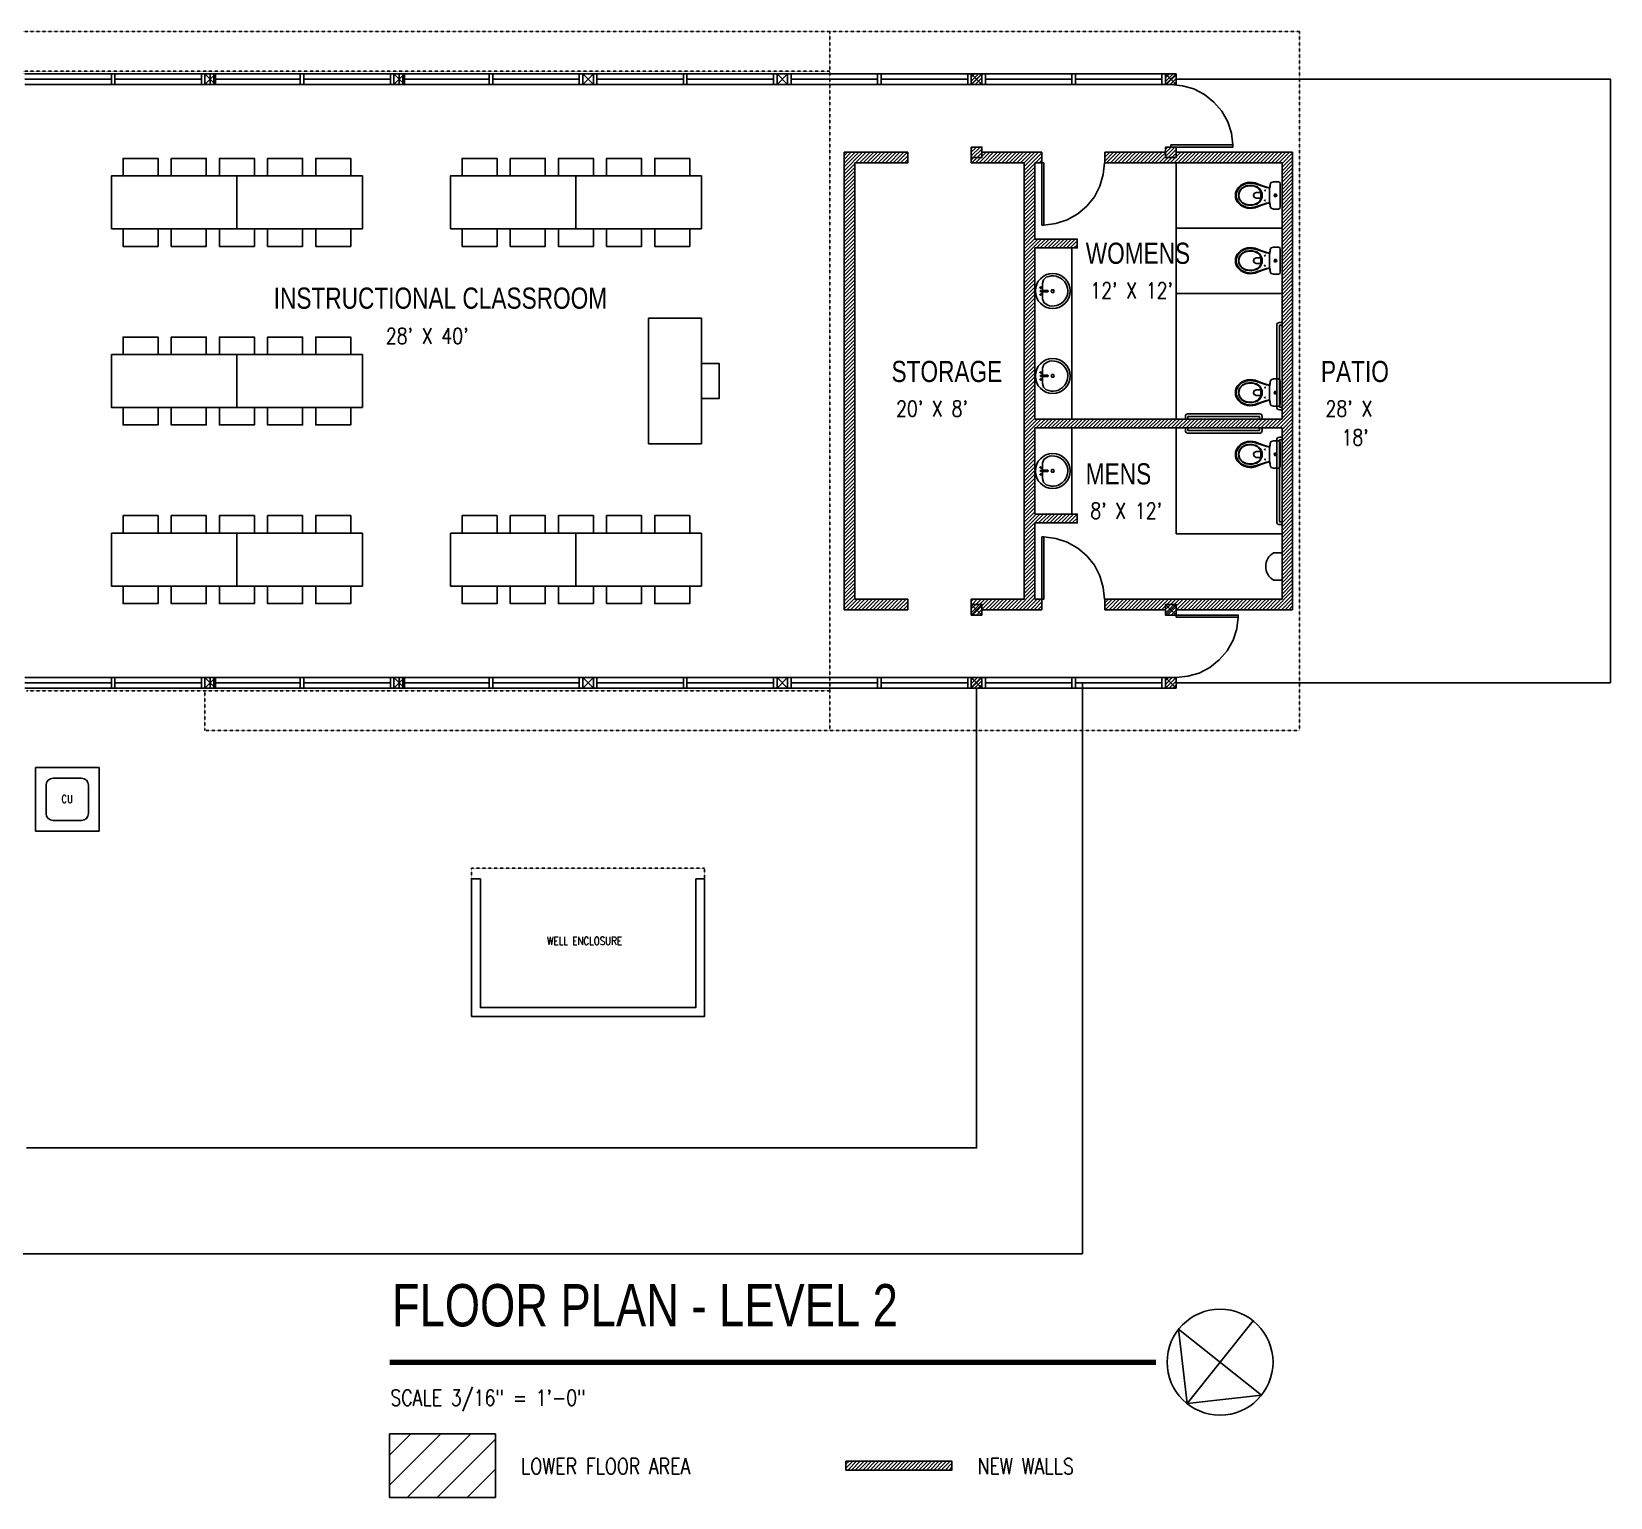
# Model space of a CAD drawing. Header units: inches. Extents: x -625442 to 34963, y -27993 to 66986.
# Drawn here: x 2999 to 3893, y 19512 to 20343 of the extents above; entities that cross this region are included whole.
import ezdxf

# ---------------------------------------------------------------- set-up
doc = ezdxf.new("R2010")
doc.units = ezdxf.units.IN
doc.header["$LTSCALE"] = 0.5
doc.header["$MEASUREMENT"] = 0
doc.linetypes.add('HIDDEN2', pattern=[0.1875, 0.125, -0.0625])
for name, color, linetype in [('0-TEXT', 30, 'Continuous'), ('A-FIXT', 63, 'Continuous'), ('P-ABOVE', 201, 'HIDDEN2'), ('P-BELOW-LIGHT', 143, 'Continuous'), ('P-BELOW-MED', 145, 'Continuous'), ('P-CASEWORK', 140, 'Continuous'), ('P-DOOR', 51, 'Continuous'), ('P-FIXTURE', 63, 'Continuous'), ('P-FURNITURE', 201, 'Continuous'), ('P-WALL', 90, 'Continuous'), ('P-WINDOW', 213, 'Continuous')]:
    doc.layers.add(name, color=color, linetype=linetype)
doc.layers.add('A-WALL-PATT', color=111, linetype='Continuous', lineweight=13)
doc.styles.add('1-4T', font='Zap601Rm.ttf', dxfattribs={"width": 0.8, "height": 12})
doc.styles.add('sapa notes', font='romans.shx', dxfattribs={"width": 0.8})

# ---------------------------------------------------------------- blocks, each defined once
blk = doc.blocks.new('A$C468F4D8E')
at = {"layer": 'A-FIXT', "ltscale": 0.25}
for p, q in [((11.25, -1.5), (11.25, 0)), ((12.75, -1.5), (12.75, 0)), ((53.25, -1.5), (53.25, 0)), ((54.75, -1.5), (54.75, 0)), ((0, -5.25), (1.5, -5.25)), ((0, -6.75), (1.5, -6.75)), ((1.5, -53.25), (1.5, -6.75)), ((3, -53.25), (3, -6.75)), ((12.75, -1.5), (53.25, -1.5)), ((12.75, -3), (53.25, -3)), ((0, -53.25), (1.5, -53.25)), ((0, -54.75), (1.5, -54.75))]:
    blk.add_line(p, q, dxfattribs=at)
for centre, start, end in [((1.5, -6.75), 0, 90), ((12.75, -1.5), 180, 270), ((53.25, -1.5), 270, 0), ((1.5, -53.25), 270, 0)]:
    blk.add_arc(centre, 1.5, start, end, dxfattribs=at)

msp = doc.modelspace()

# ---------------------------------------------------------------- hatches: boundary and pattern name
at = {"layer": 'P-FURNITURE'}
h = msp.add_hatch(dxfattribs=at)
h.set_pattern_fill('ANSI31', color=256, scale=12)
h.paths.add_polyline_path([(3464.69576, 20268.21202), (3494.69576, 20268.21202), (3494.69576, 20274.21202), (3458.69576, 20274.21202), (3458.69576, 20015.03412), (3494.69576, 20015.03412), (3494.69576, 20021.03412), (3464.69576, 20021.03412)])
h.paths.add_polyline_path([(3536.69576, 20277.21202), (3530.69576, 20277.21202), (3530.69576, 20271.21202), (3536.69576, 20271.21202), (3536.69576, 20274.21202)])
h.paths.add_polyline_path([(3530.69576, 20318.62307), (3536.69576, 20318.62307), (3536.69576, 20312.62307), (3530.69576, 20312.62307)])
h.paths.add_polyline_path([(3530.69576, 20018.03412), (3536.69576, 20018.03412), (3536.69576, 20012.03412), (3530.69576, 20012.03412)])
h.paths.add_polyline_path([(3530.69576, 19976.62307), (3536.69576, 19976.62307), (3536.69576, 19970.62307), (3530.69576, 19970.62307)])
h = msp.add_hatch(dxfattribs=at)
h.set_pattern_fill('ANSI31', color=256, scale=12)
h.paths.add_polyline_path([(3566.69576, 20118.03412), (3706.69576, 20118.03412), (3706.69576, 20058.03412), (3706.69576, 20021.03412), (3606.28328, 20021.03412), (3606.28328, 20015.03412), (3640.69576, 20015.03412), (3640.69576, 20018.03412), (3646.69576, 20018.03412), (3646.69576, 20015.03412), (3712.69576, 20015.03412), (3712.69576, 20274.21202), (3646.69576, 20274.21202), (3646.69576, 20271.21202), (3640.69576, 20271.21202), (3640.69576, 20274.21202), (3606.28328, 20274.21202), (3606.28328, 20268.21202), (3706.69576, 20268.21202), (3706.69576, 20231.21202), (3706.69576, 20123.03412), (3646.69576, 20123.03412), (3566.69576, 20123.03412), (3566.69576, 20220.03412), (3590.69576, 20220.03412), (3590.69576, 20225.03412), (3566.69576, 20225.03412), (3566.69576, 20268.21202), (3570.69576, 20268.21202), (3570.69576, 20274.21202), (3566.69576, 20274.21202), (3536.69576, 20274.21202), (3536.69576, 20271.21202), (3530.69576, 20271.21202), (3530.69576, 20268.21202), (3560.69576, 20268.21202), (3560.69576, 20021.03412), (3530.69576, 20021.03412), (3530.69576, 20018.03412), (3536.69576, 20018.03412), (3536.69576, 20015.03412), (3566.69576, 20015.03412), (3570.69576, 20015.03412), (3570.69576, 20021.03412), (3566.69576, 20021.03412), (3566.69576, 20064.21202), (3590.69576, 20064.21202), (3590.69576, 20069.21202), (3566.69576, 20069.21202)])
h.paths.add_polyline_path([(3646.69576, 20277.21202), (3640.69576, 20277.21202), (3640.69576, 20271.21202), (3646.69576, 20271.21202)])
h.paths.add_polyline_path([(3640.69576, 20318.62307), (3646.69576, 20318.62307), (3646.69576, 20312.62307), (3640.69576, 20312.62307)])
h.paths.add_polyline_path([(3640.69576, 19976.62307), (3646.69576, 19976.62307), (3646.69576, 19970.62307), (3640.69576, 19970.62307)])
h.paths.add_polyline_path([(3640.69576, 20018.03412), (3646.69576, 20018.03412), (3646.69576, 20012.03412), (3640.69576, 20012.03412)])
h = msp.add_hatch(dxfattribs=at)
h.set_pattern_fill('ANSI31', color=256, scale=96)
h.set_pattern_definition([(45, (-60, 7e-11), (-8.4852814, 8.4852814), [])])
h.paths.add_polyline_path([(3261.23472, 19512.03622), (3261.23472, 19548.03622), (3201.23472, 19548.03622), (3201.23472, 19512.03622)])
h = msp.add_hatch(dxfattribs=at)
h.set_pattern_fill('ANSI31', color=256, scale=12)
h.set_pattern_definition([(45, (198.523, 52.0912), (-1.06066017, 1.06066017), [])])
h.paths.add_polyline_path([(3519.75776, 19532.53622), (3459.75776, 19532.53622), (3459.75776, 19527.53622), (3519.75776, 19527.53622)])

# ---------------------------------------------------------------- linework, layer by layer
at = {"layer": '0-TEXT'}
msp.add_lwpolyline([(3690.30649, 19612.12502), (3652.91577, 19565.20025), (3695.07351, 19569.96728), (3648.14874, 19607.358), (3652.91577, 19565.20025)], dxfattribs=at)
at = {"layer": '0-TEXT', "const_width": 2.997}
msp.add_lwpolyline([(3201.23472, 19588.66264), (3635.29143, 19588.66264)], dxfattribs=at)
at = {"layer": '0-TEXT'}
msp.add_circle((3671.61113, 19588.66264), 30, dxfattribs=at)
at = {"layer": 'P-ABOVE'}
for p, q in [((2989.69576, 20320.12307), (3450.69576, 20320.12307)), ((2989.69576, 20318.62307), (3450.69576, 20318.62307)), ((2995.69576, 19969.12307), (3450.69576, 19969.12307)), ((2996.28269, 19970.62307), (3450.69576, 19970.62307))]:
    msp.add_line(p, q, dxfattribs=at)
for points in [[(2989.69576, 20206.62307), (2989.69576, 20342.62307), (3450.69576, 20342.62307), (3450.69576, 19946.62307), (3096.69576, 19946.62307), (3096.69576, 19969.12307)], [(3450.69576, 20342.62307), (3716.69576, 20342.62307), (3716.69576, 19946.62307), (3450.69576, 19946.62307)], [(3247.69576, 19862.62307), (3247.69576, 19868.62307), (3379.69576, 19868.62307), (3379.69576, 19862.62307)]]:
    msp.add_lwpolyline(points, dxfattribs=at)
at = {"layer": 'P-BELOW-LIGHT'}
for p, q in [((3094.69576, 20318.62307), (2994.69576, 20318.62307)), ((3201.69576, 20318.62307), (3101.69576, 20318.62307)), ((3308.69576, 20318.62307), (3208.69576, 20318.62307)), ((3418.69576, 20318.62307), (3318.69576, 20318.62307)), ((3528.69576, 20318.62307), (3428.69576, 20318.62307)), ((3638.69576, 20318.62307), (3538.69576, 20318.62307)), ((2994.69576, 20312.62307), (3094.69576, 20312.62307)), ((3101.69576, 20312.62307), (3201.69576, 20312.62307)), ((3208.69576, 20312.62307), (3308.69576, 20312.62307)), ((3318.69576, 20312.62307), (3418.69576, 20312.62307)), ((3428.69576, 20312.62307), (3528.69576, 20312.62307)), ((3538.69576, 20312.62307), (3638.69576, 20312.62307)), ((3094.69576, 19976.62307), (2994.69576, 19976.62307)), ((3201.69576, 19976.62307), (3101.69576, 19976.62307)), ((3308.69576, 19976.62307), (3208.69576, 19976.62307)), ((3418.69576, 19976.62307), (3318.69576, 19976.62307)), ((3528.69576, 19976.62307), (3428.69576, 19976.62307)), ((3638.69576, 19976.62307), (3538.69576, 19976.62307)), ((2994.69576, 19970.62307), (3094.69576, 19970.62307)), ((3101.69576, 19970.62307), (3201.69576, 19970.62307)), ((3208.69576, 19970.62307), (3308.69576, 19970.62307)), ((3318.69576, 19970.62307), (3418.69576, 19970.62307)), ((3428.69576, 19970.62307), (3528.69576, 19970.62307)), ((3538.69576, 19970.62307), (3638.69576, 19970.62307)), ((3593.69576, 19650.08582), (3593.69576, 19973.62307)), ((2472.75228, 19650.08582), (3593.69576, 19650.08582))]:
    msp.add_line(p, q, dxfattribs=at)
for points in [[(3646.69576, 20315.62307), (3892.69576, 20315.62307), (3892.69576, 19973.62307), (3646.69576, 19973.62307)], [(2995.69576, 19710.08582), (3533.69576, 19710.08582), (3533.69576, 19970.62307)]]:
    msp.add_lwpolyline(points, dxfattribs=at)
for points in [[(3646.69576, 20231.21202), (3706.69576, 20231.21202), (3706.69576, 20268.21202), (3646.69576, 20268.21202)], [(3646.69576, 20194.21202), (3706.69576, 20194.21202), (3706.69576, 20231.21202), (3646.69576, 20231.21202)], [(3646.69576, 20123.03412), (3706.69576, 20123.03412), (3706.69576, 20194.21202), (3646.69576, 20194.21202)], [(3646.69576, 20058.03412), (3706.69576, 20058.03412), (3706.69576, 20118.03412), (3646.69576, 20118.03412)]]:
    msp.add_lwpolyline(points, close=True, dxfattribs=at)
for points in [[(3706.69576, 20047.26194), (3701.80474, 20047.26194, 0.56445913), (3701.80474, 20031.80629), (3706.69576, 20031.80629)], [(3010.73962, 19895.58455), (3026.73962, 19895.58455, 0.414213562), (3030.73962, 19899.58455), (3030.73962, 19915.58455, 0.414213562), (3026.73962, 19919.58455), (3010.73962, 19919.58455, 0.414213562), (3006.73962, 19915.58455), (3006.73962, 19899.58455, 0.414213562)]]:
    msp.add_lwpolyline(points, format="xyb", close=True, dxfattribs=at)
at = {"layer": 'P-BELOW-MED'}
for p, q in [((3096.69576, 20318.62307), (3102.69576, 20312.62307)), ((3102.69576, 20318.62307), (3096.69576, 20312.62307)), ((3203.69576, 20318.62307), (3209.69576, 20312.62307)), ((3209.69576, 20318.62307), (3203.69576, 20312.62307)), ((3310.69576, 20318.62307), (3316.69576, 20312.62307)), ((3316.69576, 20318.62307), (3310.69576, 20312.62307)), ((3420.69576, 20318.62307), (3426.69576, 20312.62307)), ((3426.69576, 20318.62307), (3420.69576, 20312.62307)), ((3530.69576, 20318.62307), (3536.69576, 20312.62307)), ((3536.69576, 20318.62307), (3530.69576, 20312.62307)), ((3640.69576, 20318.62307), (3646.69576, 20312.62307)), ((3646.69576, 20318.62307), (3640.69576, 20312.62307)), ((3530.69576, 20018.03412), (3536.69576, 20012.03412)), ((3536.69576, 20018.03412), (3530.69576, 20012.03412)), ((3640.69576, 20018.03412), (3646.69576, 20012.03412)), ((3646.69576, 20018.03412), (3640.69576, 20012.03412)), ((3096.69576, 19976.62307), (3102.69576, 19970.62307)), ((3102.69576, 19976.62307), (3096.69576, 19970.62307)), ((3203.69576, 19976.62307), (3209.69576, 19970.62307)), ((3209.69576, 19976.62307), (3203.69576, 19970.62307)), ((3310.69576, 19976.62307), (3316.69576, 19970.62307)), ((3316.69576, 19976.62307), (3310.69576, 19970.62307)), ((3420.69576, 19976.62307), (3426.69576, 19970.62307)), ((3426.69576, 19976.62307), (3420.69576, 19970.62307)), ((3530.69576, 19976.62307), (3536.69576, 19970.62307)), ((3536.69576, 19976.62307), (3530.69576, 19970.62307)), ((3640.69576, 19976.62307), (3646.69576, 19970.62307)), ((3646.69576, 19976.62307), (3640.69576, 19970.62307))]:
    msp.add_line(p, q, dxfattribs=at)
msp.add_lwpolyline([(3000.73962, 19889.58455), (3036.73962, 19889.58455), (3036.73962, 19925.58455), (3000.73962, 19925.58455)], close=True, dxfattribs=at)
at = {"layer": 'P-CASEWORK'}
for p, q in [((3587.69576, 20220.03412), (3587.69576, 20123.03412)), ((3587.69576, 20118.03412), (3587.69576, 20069.21202))]:
    msp.add_line(p, q, dxfattribs=at)
at = {"layer": 'P-DOOR'}
for points in [[(3643.69576, 20312.62307), (3650.34756, 20311.8405), (3656.80372, 20310.07973), (3662.8686, 20306.94948), (3668.15091, 20302.64537), (3672.65066, 20297.5587), (3675.97656, 20291.49382), (3678.12861, 20285.03767), (3678.91117, 20278.38587)], [(3606.10681, 20268.21202), (3605.32425, 20261.56022), (3603.56348, 20255.10406), (3600.43322, 20249.03919), (3596.12911, 20243.75688), (3591.04244, 20239.25713), (3584.97757, 20235.93123), (3578.52141, 20233.77918), (3571.86961, 20232.99661)], [(3606.10681, 20021.03412), (3605.32425, 20027.68592), (3603.56348, 20034.14208), (3600.43322, 20040.20695), (3596.12911, 20045.48926), (3591.04244, 20049.98901), (3584.97757, 20053.31491), (3578.52141, 20055.46696), (3571.86961, 20056.24953)], [(3646.69576, 19976.62307), (3653.34756, 19977.40563), (3659.80372, 19979.1664), (3665.8686, 19982.29666), (3671.15091, 19986.60077), (3675.65066, 19991.68744), (3678.97656, 19997.75231), (3681.12861, 20004.20847), (3681.91117, 20010.86027)]]:
    msp.add_lwpolyline(points, dxfattribs=at)
for points in [[(3643.69576, 20278.38587), (3678.91117, 20278.38587), (3678.91117, 20277.21202), (3643.69576, 20277.21202)], [(3571.86961, 20268.21202), (3571.86961, 20232.99661), (3570.69576, 20232.99661), (3570.69576, 20268.21202)], [(3571.86961, 20021.03412), (3571.86961, 20056.24953), (3570.69576, 20056.24953), (3570.69576, 20021.03412)], [(3646.69576, 20010.86027), (3681.91117, 20010.86027), (3681.91117, 20012.03412), (3646.69576, 20012.03412)]]:
    msp.add_lwpolyline(points, close=True, dxfattribs=at)
at = {"layer": 'P-FIXTURE'}
for points in [[(3699.84832, 20253.82048), (3697.89191, 20254.21177), (3696.13114, 20254.79869), (3692.21832, 20256.16818), (3689.08806, 20256.7551), (3685.9578, 20256.36382), (3683.21883, 20254.99433), (3681.45806, 20252.64664), (3680.87113, 20251.27715), (3680.67549, 20249.71202), (3680.87113, 20248.34253), (3681.45806, 20246.97304), (3683.21883, 20244.62535), (3685.9578, 20243.25586), (3689.08806, 20242.66894), (3692.21832, 20243.4515), (3696.13114, 20244.82099), (3697.89191, 20245.40791), (3699.84832, 20245.7992)], [(3694.9573, 20251.47279), (3694.76165, 20251.47279), (3694.76165, 20250.69023), (3694.76165, 20249.71202), (3694.76165, 20248.92946), (3694.76165, 20248.14689), (3694.9573, 20248.14689), (3694.9573, 20248.34253), (3695.15294, 20248.73381), (3695.15294, 20249.1251), (3695.15294, 20249.71202), (3695.15294, 20250.29894), (3695.15294, 20250.88587), (3694.37037, 20252.64664), (3693.00088, 20254.01613), (3690.84883, 20254.99433), (3688.3055, 20255.18997), (3685.9578, 20254.79869), (3684.19703, 20253.82048), (3682.82754, 20252.25535), (3682.43626, 20251.08151), (3682.24062, 20249.71202), (3682.43626, 20248.53817), (3682.82754, 20247.36433), (3684.19703, 20245.7992), (3685.9578, 20244.82099), (3688.3055, 20244.42971), (3690.84883, 20244.62535), (3693.00088, 20245.60356), (3694.17473, 20246.7774), (3694.9573, 20248.14689)], [(3692.80524, 20256.36382), (3695.34858, 20255.38561), (3692.80524, 20256.36382)], [(3699.84832, 20245.60356), (3697.50063, 20245.01663), (3695.34858, 20244.23407), (3697.50063, 20245.01663), (3699.84832, 20245.60356), (3700.04397, 20244.62535), (3700.04397, 20243.4515), (3700.63089, 20242.4733), (3701.80474, 20242.08201), (3700.63089, 20242.4733), (3700.04397, 20243.4515), (3699.65268, 20246.58176), (3699.65268, 20249.71202), (3699.65268, 20253.03792), (3700.04397, 20256.16818), (3700.63089, 20257.14638), (3701.80474, 20257.53767), (3700.63089, 20257.14638), (3700.04397, 20256.16818), (3700.04397, 20254.99433), (3699.84832, 20254.01613), (3697.50063, 20254.60305), (3695.34858, 20255.38561), (3697.50063, 20254.60305), (3699.84832, 20254.01613)], [(3704.73935, 20257.53767), (3701.80474, 20257.53767), (3704.73935, 20257.53767)], [(3705.71756, 20243.25586), (3705.71756, 20256.36382), (3705.71756, 20243.25586)], [(3694.76165, 20248.14689), (3692.02268, 20248.14689), (3690.84883, 20248.73381), (3690.45755, 20249.71202), (3690.84883, 20250.88587), (3692.02268, 20251.47279), (3694.76165, 20251.47279)], [(3703.56551, 20249.90766), (3702.97858, 20249.1251), (3702.39166, 20249.71202), (3702.97858, 20250.29894), (3703.56551, 20249.71202)], [(3692.80524, 20243.25586), (3695.34858, 20244.23407), (3692.80524, 20243.25586)], [(3701.80474, 20242.08201), (3704.73935, 20242.08201), (3701.80474, 20242.08201)], [(3699.84832, 20216.82048), (3697.89191, 20217.21177), (3696.13114, 20217.79869), (3692.21832, 20219.16818), (3689.08806, 20219.7551), (3685.9578, 20219.36382), (3683.21883, 20217.99433), (3681.45806, 20215.64664), (3680.87113, 20214.27715), (3680.67549, 20212.71202), (3680.87113, 20211.34253), (3681.45806, 20209.97304), (3683.21883, 20207.62535), (3685.9578, 20206.25586), (3689.08806, 20205.66894), (3692.21832, 20206.4515), (3696.13114, 20207.82099), (3697.89191, 20208.40791), (3699.84832, 20208.7992)], [(3694.9573, 20214.47279), (3694.76165, 20214.47279), (3694.76165, 20213.69023), (3694.76165, 20212.71202), (3694.76165, 20211.92946), (3694.76165, 20211.14689), (3694.9573, 20211.14689), (3694.9573, 20211.34253), (3695.15294, 20211.73381), (3695.15294, 20212.1251), (3695.15294, 20212.71202), (3695.15294, 20213.29894), (3695.15294, 20213.88587), (3694.37037, 20215.64664), (3693.00088, 20217.01613), (3690.84883, 20217.99433), (3688.3055, 20218.18997), (3685.9578, 20217.79869), (3684.19703, 20216.82048), (3682.82754, 20215.25535), (3682.43626, 20214.08151), (3682.24062, 20212.71202), (3682.43626, 20211.53817), (3682.82754, 20210.36433), (3684.19703, 20208.7992), (3685.9578, 20207.82099), (3688.3055, 20207.42971), (3690.84883, 20207.62535), (3693.00088, 20208.60356), (3694.17473, 20209.7774), (3694.9573, 20211.14689)], [(3692.80524, 20219.36382), (3695.34858, 20218.38561), (3692.80524, 20219.36382)], [(3699.84832, 20208.60356), (3697.50063, 20208.01663), (3695.34858, 20207.23407), (3697.50063, 20208.01663), (3699.84832, 20208.60356), (3700.04397, 20207.62535), (3700.04397, 20206.4515), (3700.63089, 20205.4733), (3701.80474, 20205.08201), (3700.63089, 20205.4733), (3700.04397, 20206.4515), (3699.65268, 20209.58176), (3699.65268, 20212.71202), (3699.65268, 20216.03792), (3700.04397, 20219.16818), (3700.63089, 20220.14638), (3701.80474, 20220.53767), (3700.63089, 20220.14638), (3700.04397, 20219.16818), (3700.04397, 20217.99433), (3699.84832, 20217.01613), (3697.50063, 20217.60305), (3695.34858, 20218.38561), (3697.50063, 20217.60305), (3699.84832, 20217.01613)], [(3704.73935, 20220.53767), (3701.80474, 20220.53767), (3704.73935, 20220.53767)], [(3705.71756, 20206.25586), (3705.71756, 20219.36382), (3705.71756, 20206.25586)], [(3694.76165, 20211.14689), (3692.02268, 20211.14689), (3690.84883, 20211.73381), (3690.45755, 20212.71202), (3690.84883, 20213.88587), (3692.02268, 20214.47279), (3694.76165, 20214.47279)], [(3703.56551, 20212.90766), (3702.97858, 20212.1251), (3702.39166, 20212.71202), (3702.97858, 20213.29894), (3703.56551, 20212.71202)], [(3692.80524, 20206.25586), (3695.34858, 20207.23407), (3692.80524, 20206.25586)], [(3701.80474, 20205.08201), (3704.73935, 20205.08201), (3701.80474, 20205.08201)], [(3699.84832, 20142.04476), (3697.89191, 20142.43604), (3696.13114, 20143.02297), (3692.21832, 20144.39246), (3689.08806, 20144.97938), (3685.9578, 20144.5881), (3683.21883, 20143.21861), (3681.45806, 20140.87091), (3680.87113, 20139.50143), (3680.67549, 20137.9363), (3680.87113, 20136.56681), (3681.45806, 20135.19732), (3683.21883, 20132.84963), (3685.9578, 20131.48014), (3689.08806, 20130.89322), (3692.21832, 20131.67578), (3696.13114, 20133.04527), (3697.89191, 20133.63219), (3699.84832, 20134.02347)], [(3694.9573, 20139.69707), (3694.76165, 20139.69707), (3694.76165, 20138.9145), (3694.76165, 20137.9363), (3694.76165, 20137.15373), (3694.76165, 20136.37117), (3694.9573, 20136.37117), (3694.9573, 20136.56681), (3695.15294, 20136.95809), (3695.15294, 20137.34937), (3695.15294, 20137.9363), (3695.15294, 20138.52322), (3695.15294, 20139.11014), (3694.37037, 20140.87091), (3693.00088, 20142.2404), (3690.84883, 20143.21861), (3688.3055, 20143.41425), (3685.9578, 20143.02297), (3684.19703, 20142.04476), (3682.82754, 20140.47963), (3682.43626, 20139.30579), (3682.24062, 20137.9363), (3682.43626, 20136.76245), (3682.82754, 20135.5886), (3684.19703, 20134.02347), (3685.9578, 20133.04527), (3688.3055, 20132.65399), (3690.84883, 20132.84963), (3693.00088, 20133.82783), (3694.17473, 20135.00168), (3694.9573, 20136.37117)], [(3694.76165, 20136.37117), (3692.02268, 20136.37117), (3690.84883, 20136.95809), (3690.45755, 20137.9363), (3690.84883, 20139.11014), (3692.02268, 20139.69707), (3694.76165, 20139.69707)], [(3692.80524, 20144.5881), (3695.34858, 20143.60989), (3692.80524, 20144.5881)], [(3699.84832, 20133.82783), (3697.50063, 20133.24091), (3695.34858, 20132.45835), (3697.50063, 20133.24091), (3699.84832, 20133.82783), (3700.04397, 20132.84963), (3700.04397, 20131.67578), (3700.63089, 20130.69757), (3701.80474, 20130.30629), (3700.63089, 20130.69757), (3700.04397, 20131.67578), (3699.65268, 20134.80604), (3699.65268, 20137.9363), (3699.65268, 20141.2622), (3700.04397, 20144.39246), (3700.63089, 20145.37066), (3701.80474, 20145.76194), (3700.63089, 20145.37066), (3700.04397, 20144.39246), (3700.04397, 20143.21861), (3699.84832, 20142.2404), (3697.50063, 20142.82733), (3695.34858, 20143.60989), (3697.50063, 20142.82733), (3699.84832, 20142.2404)], [(3704.73935, 20145.76194), (3701.80474, 20145.76194), (3704.73935, 20145.76194)], [(3703.56551, 20138.13194), (3702.97858, 20137.34937), (3702.39166, 20137.9363), (3702.97858, 20138.52322), (3703.56551, 20137.9363)], [(3705.71756, 20131.48014), (3705.71756, 20144.5881), (3705.71756, 20131.48014)], [(3692.80524, 20131.48014), (3695.34858, 20132.45835), (3692.80524, 20131.48014)], [(3701.80474, 20130.30629), (3704.73935, 20130.30629), (3701.80474, 20130.30629)], [(3699.84832, 20107.2404), (3697.50063, 20107.82733), (3695.34858, 20108.60989), (3697.50063, 20107.82733), (3699.84832, 20107.2404), (3700.04397, 20108.21861), (3700.04397, 20109.39246), (3700.63089, 20110.37066), (3701.80474, 20110.76194), (3700.63089, 20110.37066), (3700.04397, 20109.39246), (3699.65268, 20106.2622), (3699.65268, 20103.13194), (3699.65268, 20099.80604), (3700.04397, 20096.67578), (3700.63089, 20095.69758), (3701.80474, 20095.30629), (3700.63089, 20095.69758), (3700.04397, 20096.67578), (3700.04397, 20097.84963), (3699.84832, 20098.82783), (3697.50063, 20098.24091), (3695.34858, 20097.45835), (3697.50063, 20098.24091), (3699.84832, 20098.82783)], [(3701.80474, 20110.76194), (3704.73935, 20110.76194), (3701.80474, 20110.76194)], [(3699.84832, 20099.02347), (3697.89191, 20098.63219), (3696.13114, 20098.04527), (3692.21832, 20096.67578), (3689.08806, 20096.08886), (3685.9578, 20096.48014), (3683.21883, 20097.84963), (3681.45806, 20100.19732), (3680.87113, 20101.56681), (3680.67549, 20103.13194), (3680.87113, 20104.50143), (3681.45806, 20105.87092), (3683.21883, 20108.21861), (3685.9578, 20109.5881), (3689.08806, 20110.17502), (3692.21832, 20109.39246), (3696.13114, 20108.02297), (3697.89191, 20107.43604), (3699.84832, 20107.04476)], [(3694.9573, 20101.37117), (3694.76165, 20101.37117), (3694.76165, 20102.15373), (3694.76165, 20103.13194), (3694.76165, 20103.9145), (3694.76165, 20104.69707), (3694.9573, 20104.69707), (3694.9573, 20104.50143), (3695.15294, 20104.11014), (3695.15294, 20103.71886), (3695.15294, 20103.13194), (3695.15294, 20102.54502), (3695.15294, 20101.95809), (3694.37037, 20100.19732), (3693.00088, 20098.82783), (3690.84883, 20097.84963), (3688.3055, 20097.65399), (3685.9578, 20098.04527), (3684.19703, 20099.02347), (3682.82754, 20100.5886), (3682.43626, 20101.76245), (3682.24062, 20103.13194), (3682.43626, 20104.30579), (3682.82754, 20105.47963), (3684.19703, 20107.04476), (3685.9578, 20108.02297), (3688.3055, 20108.41425), (3690.84883, 20108.21861), (3693.00088, 20107.2404), (3694.17473, 20106.06656), (3694.9573, 20104.69707)], [(3694.76165, 20104.69707), (3692.02268, 20104.69707), (3690.84883, 20104.11014), (3690.45755, 20103.13194), (3690.84883, 20101.95809), (3692.02268, 20101.37117), (3694.76165, 20101.37117)], [(3692.80524, 20109.5881), (3695.34858, 20108.60989), (3692.80524, 20109.5881)], [(3703.56551, 20102.9363), (3702.97858, 20103.71886), (3702.39166, 20103.13194), (3702.97858, 20102.54502), (3703.56551, 20103.13194)], [(3705.71756, 20109.5881), (3705.71756, 20096.48014), (3705.71756, 20109.5881)], [(3692.80524, 20096.48014), (3695.34858, 20097.45835), (3692.80524, 20096.48014)], [(3704.73935, 20095.30629), (3701.80474, 20095.30629), (3704.73935, 20095.30629)]]:
    msp.add_lwpolyline(points, dxfattribs=at)
for points in [[(3692.41396, 20244.82099), (3689.2837, 20244.03843), (3686.34908, 20244.42971), (3684.19703, 20245.60356), (3682.6319, 20247.36433), (3682.24062, 20248.53817), (3682.04498, 20249.71202), (3682.24062, 20251.08151), (3682.6319, 20252.25535), (3684.19703, 20254.01613), (3686.34908, 20255.18997), (3689.2837, 20255.58125), (3692.41396, 20254.79869), (3694.37037, 20253.23356), (3695.54422, 20251.08151), (3695.54422, 20250.49458), (3695.54422, 20249.71202), (3695.54422, 20249.1251), (3695.54422, 20248.53817), (3694.37037, 20246.38612)], [(3705.71756, 20256.36382), (3705.52192, 20257.14638), (3704.73935, 20257.53767), (3705.52192, 20257.14638)], [(3696.71807, 20252.64664), (3696.91371, 20252.84228), (3697.30499, 20252.64664), (3696.91371, 20252.451)], [(3697.30499, 20246.97304), (3696.91371, 20246.7774), (3696.71807, 20246.97304), (3696.91371, 20247.16868)], [(3702.19602, 20249.71202), (3702.5873, 20250.49458), (3703.36986, 20250.49458), (3703.76115, 20249.71202), (3703.36986, 20249.1251), (3702.5873, 20249.1251)], [(3704.73935, 20242.08201), (3705.52192, 20242.4733), (3705.71756, 20243.25586), (3705.52192, 20242.4733)], [(3692.41396, 20207.82099), (3689.2837, 20207.03843), (3686.34908, 20207.42971), (3684.19703, 20208.60356), (3682.6319, 20210.36433), (3682.24062, 20211.53817), (3682.04498, 20212.71202), (3682.24062, 20214.08151), (3682.6319, 20215.25535), (3684.19703, 20217.01613), (3686.34908, 20218.18997), (3689.2837, 20218.58125), (3692.41396, 20217.79869), (3694.37037, 20216.23356), (3695.54422, 20214.08151), (3695.54422, 20213.49458), (3695.54422, 20212.71202), (3695.54422, 20212.1251), (3695.54422, 20211.53817), (3694.37037, 20209.38612)], [(3705.71756, 20219.36382), (3705.52192, 20220.14638), (3704.73935, 20220.53767), (3705.52192, 20220.14638)], [(3696.71807, 20215.64664), (3696.91371, 20215.84228), (3697.30499, 20215.64664), (3696.91371, 20215.451)], [(3697.30499, 20209.97304), (3696.91371, 20209.7774), (3696.71807, 20209.97304), (3696.91371, 20210.16868)], [(3702.19602, 20212.71202), (3702.5873, 20213.49458), (3703.36986, 20213.49458), (3703.76115, 20212.71202), (3703.36986, 20212.1251), (3702.5873, 20212.1251)], [(3704.73935, 20205.08201), (3705.52192, 20205.4733), (3705.71756, 20206.25586), (3705.52192, 20205.4733)], [(3570.08806, 20198.09264), (3569.50114, 20197.50571), (3570.08806, 20197.11443), (3570.47934, 20197.50571)], [(3570.08806, 20194.17981), (3569.50114, 20193.59289), (3570.08806, 20193.20161), (3570.47934, 20193.59289)], [(3574.00088, 20195.94059), (3570.08806, 20195.94059), (3569.69678, 20195.5493), (3570.08806, 20195.15802), (3574.00088, 20195.15802), (3574.39217, 20195.5493)], [(3577.71807, 20195.5493), (3577.32678, 20196.33187), (3576.34858, 20196.33187), (3575.9573, 20195.5493), (3576.34858, 20194.76674), (3577.32678, 20194.76674)], [(3570.08806, 20148.88842), (3569.50114, 20149.47535), (3570.08806, 20149.86663), (3570.47934, 20149.47535)], [(3574.00088, 20147.12765), (3570.08806, 20147.12765), (3569.69678, 20147.51893), (3570.08806, 20147.91022), (3574.00088, 20147.91022), (3574.39217, 20147.51893)], [(3577.71807, 20147.51893), (3577.32678, 20146.73637), (3576.34858, 20146.73637), (3575.9573, 20147.51893), (3576.34858, 20148.3015), (3577.32678, 20148.3015)], [(3570.08806, 20144.9756), (3569.50114, 20145.56252), (3570.08806, 20145.9538), (3570.47934, 20145.56252)], [(3692.41396, 20133.04527), (3689.2837, 20132.2627), (3686.34908, 20132.65399), (3684.19703, 20133.82783), (3682.6319, 20135.5886), (3682.24062, 20136.76245), (3682.04498, 20137.9363), (3682.24062, 20139.30579), (3682.6319, 20140.47963), (3684.19703, 20142.2404), (3686.34908, 20143.41425), (3689.2837, 20143.80553), (3692.41396, 20143.02297), (3694.37037, 20141.45784), (3695.54422, 20139.30579), (3695.54422, 20138.71886), (3695.54422, 20137.9363), (3695.54422, 20137.34937), (3695.54422, 20136.76245), (3694.37037, 20134.6104)], [(3696.71807, 20140.87091), (3696.91371, 20141.06656), (3697.30499, 20140.87091), (3696.91371, 20140.67527)], [(3702.19602, 20137.9363), (3702.5873, 20138.71886), (3703.36986, 20138.71886), (3703.76115, 20137.9363), (3703.36986, 20137.34937), (3702.5873, 20137.34937)], [(3705.71756, 20144.5881), (3705.52192, 20145.37066), (3704.73935, 20145.76194), (3705.52192, 20145.37066)], [(3697.30499, 20135.19732), (3696.91371, 20135.00168), (3696.71807, 20135.19732), (3696.91371, 20135.39296)], [(3704.73935, 20130.30629), (3705.52192, 20130.69757), (3705.71756, 20131.48014), (3705.52192, 20130.69757)], [(3704.73935, 20110.76194), (3705.52192, 20110.37066), (3705.71756, 20109.5881), (3705.52192, 20110.37066)], [(3692.41396, 20108.02297), (3689.2837, 20108.80553), (3686.34908, 20108.41425), (3684.19703, 20107.2404), (3682.6319, 20105.47963), (3682.24062, 20104.30579), (3682.04498, 20103.13194), (3682.24062, 20101.76245), (3682.6319, 20100.5886), (3684.19703, 20098.82783), (3686.34908, 20097.65399), (3689.2837, 20097.2627), (3692.41396, 20098.04527), (3694.37037, 20099.6104), (3695.54422, 20101.76245), (3695.54422, 20102.34937), (3695.54422, 20103.13194), (3695.54422, 20103.71886), (3695.54422, 20104.30579), (3694.37037, 20106.45784)], [(3697.30499, 20105.87092), (3696.91371, 20106.06656), (3696.71807, 20105.87092), (3696.91371, 20105.67527)], [(3702.19602, 20103.13194), (3702.5873, 20102.34937), (3703.36986, 20102.34937), (3703.76115, 20103.13194), (3703.36986, 20103.71886), (3702.5873, 20103.71886)], [(3570.08806, 20095.06632), (3569.50114, 20095.65325), (3570.08806, 20096.04453), (3570.47934, 20095.65325)], [(3574.00088, 20093.30555), (3570.08806, 20093.30555), (3569.69678, 20093.69684), (3570.08806, 20094.08812), (3574.00088, 20094.08812), (3574.39217, 20093.69684)], [(3577.71807, 20093.69684), (3577.32678, 20092.91427), (3576.34858, 20092.91427), (3575.9573, 20093.69684), (3576.34858, 20094.4794), (3577.32678, 20094.4794)], [(3696.71807, 20100.19732), (3696.91371, 20100.00168), (3697.30499, 20100.19732), (3696.91371, 20100.39296)], [(3705.71756, 20096.48014), (3705.52192, 20095.69758), (3704.73935, 20095.30629), (3705.52192, 20095.69758)], [(3570.08806, 20091.1535), (3569.50114, 20091.74042), (3570.08806, 20092.13171), (3570.47934, 20091.74042)]]:
    msp.add_lwpolyline(points, close=True, dxfattribs=at)
for points in [[(3571.06627, 20195.15802), (3571.06627, 20191.2452), (3571.84883, 20189.09314), (3573.6096, 20187.72366, 1.529927729), (3573.21832, 20203.37495), (3571.65319, 20202.00546), (3571.06627, 20199.85341), (3571.06627, 20195.94059)], [(3571.06627, 20147.91022), (3571.06627, 20151.82304), (3571.84883, 20153.97509), (3573.6096, 20155.34458, -1.529927729), (3573.21832, 20139.69329), (3571.65319, 20141.06278), (3571.06627, 20143.21483), (3571.06627, 20147.12765)], [(3571.06627, 20094.08812), (3571.06627, 20098.00094), (3571.84883, 20100.15299), (3573.6096, 20101.52248, -1.529927729), (3573.21832, 20085.87119), (3571.65319, 20087.24068), (3571.06627, 20089.39273), (3571.06627, 20093.30555)]]:
    msp.add_lwpolyline(points, format="xyb", dxfattribs=at)
for centre in [(3576.86173, 20195.62307), (3576.86173, 20147.44517), (3576.86173, 20093.62307)]:
    msp.add_circle(centre, 9.8561, dxfattribs=at)
at = {"layer": 'P-FIXTURE', "extrusion": (0, 0, -1)}
for centre in [(3688.84052, 20249.80984), (3688.84052, 20249.80984), (3688.84052, 20212.80984), (3688.84052, 20212.80984), (3688.84052, 20138.03412), (3688.84052, 20138.03412)]:
    msp.add_ellipse(centre, major_axis=(-8.55704, 0), ratio=0.864280795, start_param=4.230642857, end_param=8.335727786, dxfattribs=at)
at = {"layer": 'P-FIXTURE'}
msp.add_ellipse((3688.84052, 20103.03412), major_axis=(-8.55704, 0), ratio=0.864280795, start_param=4.230642857, end_param=8.335727786, dxfattribs=at)
msp.add_ellipse((3688.84052, 20103.03412), major_axis=(-8.55704, 0), ratio=0.864280795, start_param=4.230642857, end_param=8.335727786, dxfattribs=at)
at = {"layer": 'P-FURNITURE'}
for p, q in [((3114.8067, 20260.83026), (3114.8067, 20230.83026)), ((3306.8067, 20260.83026), (3306.8067, 20230.83026)), ((3043.69576, 20230.83026), (3185.91764, 20230.83026)), ((3235.69576, 20230.83026), (3377.91764, 20230.83026)), ((3347.91764, 20109.0676), (3347.91764, 20180.17854)), ((3043.69576, 20159.62307), (3185.91764, 20159.62307)), ((3114.8067, 20129.62307), (3114.8067, 20159.62307)), ((3043.69576, 20058.41588), (3185.91764, 20058.41588)), ((3114.8067, 20028.41588), (3114.8067, 20058.41588)), ((3235.69576, 20058.41588), (3377.91764, 20058.41588)), ((3306.8067, 20028.41588), (3306.8067, 20058.41588))]:
    msp.add_line(p, q, dxfattribs=at)
at = {"layer": 'P-FURNITURE', "flags": 128}
for points in [[(3070.15565, 20260.83026), (3070.15565, 20270.75272), (3050.31074, 20270.75272), (3050.31074, 20260.83026)], [(3097.4424, 20260.83026), (3097.4424, 20270.75272), (3077.59749, 20270.75272), (3077.59749, 20260.83026)], [(3124.72916, 20260.83026), (3124.72916, 20270.75272), (3104.88424, 20270.75272), (3104.88424, 20260.83026)], [(3152.01591, 20260.83026), (3152.01591, 20270.75272), (3132.171, 20270.75272), (3132.171, 20260.83026)], [(3179.30267, 20260.83026), (3179.30267, 20270.75272), (3159.45775, 20270.75272), (3159.45775, 20260.83026)], [(3262.15565, 20260.83026), (3262.15565, 20270.75272), (3242.31074, 20270.75272), (3242.31074, 20260.83026)], [(3289.4424, 20260.83026), (3289.4424, 20270.75272), (3269.59749, 20270.75272), (3269.59749, 20260.83026)], [(3316.72916, 20260.83026), (3316.72916, 20270.75272), (3296.88424, 20270.75272), (3296.88424, 20260.83026)], [(3344.01591, 20260.83026), (3344.01591, 20270.75272), (3324.171, 20270.75272), (3324.171, 20260.83026)], [(3371.30267, 20260.83026), (3371.30267, 20270.75272), (3351.45775, 20270.75272), (3351.45775, 20260.83026)], [(3185.91764, 20230.83026), (3185.91764, 20260.83026), (3043.69576, 20260.83026), (3043.69576, 20230.83026)], [(3377.91764, 20230.83026), (3377.91764, 20260.83026), (3235.69576, 20260.83026), (3235.69576, 20230.83026)], [(3050.31074, 20230.83026), (3050.31074, 20220.9078), (3070.15565, 20220.9078), (3070.15565, 20230.83026)], [(3077.59749, 20230.83026), (3077.59749, 20220.9078), (3097.4424, 20220.9078), (3097.4424, 20230.83026)], [(3104.88424, 20230.83026), (3104.88424, 20220.9078), (3124.72916, 20220.9078), (3124.72916, 20230.83026)], [(3132.171, 20230.83026), (3132.171, 20220.9078), (3152.01591, 20220.9078), (3152.01591, 20230.83026)], [(3159.45775, 20230.83026), (3159.45775, 20220.9078), (3179.30267, 20220.9078), (3179.30267, 20230.83026)], [(3242.31074, 20230.83026), (3242.31074, 20220.9078), (3262.15565, 20220.9078), (3262.15565, 20230.83026)], [(3269.59749, 20230.83026), (3269.59749, 20220.9078), (3289.4424, 20220.9078), (3289.4424, 20230.83026)], [(3296.88424, 20230.83026), (3296.88424, 20220.9078), (3316.72916, 20220.9078), (3316.72916, 20230.83026)], [(3324.171, 20230.83026), (3324.171, 20220.9078), (3344.01591, 20220.9078), (3344.01591, 20230.83026)], [(3351.45775, 20230.83026), (3351.45775, 20220.9078), (3371.30267, 20220.9078), (3371.30267, 20230.83026)], [(3347.91764, 20180.17854), (3377.91764, 20180.17854), (3377.91764, 20109.0676), (3347.91764, 20109.0676)], [(3050.31074, 20159.62307), (3050.31074, 20169.54553), (3070.15565, 20169.54553), (3070.15565, 20159.62307)], [(3077.59749, 20159.62307), (3077.59749, 20169.54553), (3097.4424, 20169.54553), (3097.4424, 20159.62307)], [(3104.88424, 20159.62307), (3104.88424, 20169.54553), (3124.72916, 20169.54553), (3124.72916, 20159.62307)], [(3132.171, 20159.62307), (3132.171, 20169.54553), (3152.01591, 20169.54553), (3152.01591, 20159.62307)], [(3159.45775, 20159.62307), (3159.45775, 20169.54553), (3179.30267, 20169.54553), (3179.30267, 20159.62307)], [(3185.91764, 20159.62307), (3185.91764, 20129.62307), (3043.69576, 20129.62307), (3043.69576, 20159.62307)], [(3377.91764, 20154.54553), (3387.84009, 20154.54553), (3387.84009, 20134.70061), (3377.91764, 20134.70061)], [(3070.15565, 20129.62307), (3070.15565, 20119.70061), (3050.31074, 20119.70061), (3050.31074, 20129.62307)], [(3097.4424, 20129.62307), (3097.4424, 20119.70061), (3077.59749, 20119.70061), (3077.59749, 20129.62307)], [(3124.72916, 20129.62307), (3124.72916, 20119.70061), (3104.88424, 20119.70061), (3104.88424, 20129.62307)], [(3152.01591, 20129.62307), (3152.01591, 20119.70061), (3132.171, 20119.70061), (3132.171, 20129.62307)], [(3179.30267, 20129.62307), (3179.30267, 20119.70061), (3159.45775, 20119.70061), (3159.45775, 20129.62307)], [(3050.31074, 20058.41588), (3050.31074, 20068.33833), (3070.15565, 20068.33833), (3070.15565, 20058.41588)], [(3077.59749, 20058.41588), (3077.59749, 20068.33833), (3097.4424, 20068.33833), (3097.4424, 20058.41588)], [(3104.88424, 20058.41588), (3104.88424, 20068.33833), (3124.72916, 20068.33833), (3124.72916, 20058.41588)], [(3132.171, 20058.41588), (3132.171, 20068.33833), (3152.01591, 20068.33833), (3152.01591, 20058.41588)], [(3159.45775, 20058.41588), (3159.45775, 20068.33833), (3179.30267, 20068.33833), (3179.30267, 20058.41588)], [(3242.31074, 20058.41588), (3242.31074, 20068.33833), (3262.15565, 20068.33833), (3262.15565, 20058.41588)], [(3269.59749, 20058.41588), (3269.59749, 20068.33833), (3289.4424, 20068.33833), (3289.4424, 20058.41588)], [(3296.88424, 20058.41588), (3296.88424, 20068.33833), (3316.72916, 20068.33833), (3316.72916, 20058.41588)], [(3324.171, 20058.41588), (3324.171, 20068.33833), (3344.01591, 20068.33833), (3344.01591, 20058.41588)], [(3351.45775, 20058.41588), (3351.45775, 20068.33833), (3371.30267, 20068.33833), (3371.30267, 20058.41588)], [(3185.91764, 20058.41588), (3185.91764, 20028.41588), (3043.69576, 20028.41588), (3043.69576, 20058.41588)], [(3377.91764, 20058.41588), (3377.91764, 20028.41588), (3235.69576, 20028.41588), (3235.69576, 20058.41588)], [(3070.15565, 20028.41588), (3070.15565, 20018.49342), (3050.31074, 20018.49342), (3050.31074, 20028.41588)], [(3097.4424, 20028.41588), (3097.4424, 20018.49342), (3077.59749, 20018.49342), (3077.59749, 20028.41588)], [(3124.72916, 20028.41588), (3124.72916, 20018.49342), (3104.88424, 20018.49342), (3104.88424, 20028.41588)], [(3152.01591, 20028.41588), (3152.01591, 20018.49342), (3132.171, 20018.49342), (3132.171, 20028.41588)], [(3179.30267, 20028.41588), (3179.30267, 20018.49342), (3159.45775, 20018.49342), (3159.45775, 20028.41588)], [(3262.15565, 20028.41588), (3262.15565, 20018.49342), (3242.31074, 20018.49342), (3242.31074, 20028.41588)], [(3289.4424, 20028.41588), (3289.4424, 20018.49342), (3269.59749, 20018.49342), (3269.59749, 20028.41588)], [(3316.72916, 20028.41588), (3316.72916, 20018.49342), (3296.88424, 20018.49342), (3296.88424, 20028.41588)], [(3344.01591, 20028.41588), (3344.01591, 20018.49342), (3324.171, 20018.49342), (3324.171, 20028.41588)], [(3371.30267, 20028.41588), (3371.30267, 20018.49342), (3351.45775, 20018.49342), (3351.45775, 20028.41588)]]:
    msp.add_lwpolyline(points, dxfattribs=at)
at = {"layer": 'P-WALL'}
for p, q in [((3458.69576, 20015.03412), (3458.69576, 20274.21202)), ((3458.69576, 20274.21202), (3494.69576, 20274.21202)), ((3494.69576, 20268.21202), (3494.69576, 20274.21202)), ((3530.69576, 20271.21202), (3530.69576, 20268.21202)), ((3566.69576, 20274.21202), (3536.69576, 20274.21202)), ((3570.69576, 20274.21202), (3566.69576, 20274.21202)), ((3570.69576, 20274.21202), (3570.69576, 20268.21202)), ((3606.28328, 20274.21202), (3606.28328, 20268.21202)), ((3640.69576, 20274.21202), (3606.28328, 20274.21202)), ((3712.69576, 20274.21202), (3646.69576, 20274.21202)), ((3712.69576, 20015.03412), (3712.69576, 20274.21202)), ((3464.69576, 20021.03412), (3464.69576, 20268.21202)), ((3464.69576, 20268.21202), (3494.69576, 20268.21202)), ((3560.69576, 20268.21202), (3530.69576, 20268.21202)), ((3560.69576, 20021.03412), (3560.69576, 20268.21202)), ((3570.69576, 20268.21202), (3566.69576, 20268.21202)), ((3566.69576, 20225.03412), (3566.69576, 20268.21202)), ((3706.69576, 20268.21202), (3606.28328, 20268.21202)), ((3706.69576, 20123.03412), (3706.69576, 20268.21202)), ((3566.69576, 20123.03412), (3566.69576, 20220.03412)), ((3706.69576, 20123.03412), (3566.69576, 20123.03412)), ((3706.69576, 20118.03412), (3566.69576, 20118.03412)), ((3566.69576, 20069.21202), (3566.69576, 20118.03412)), ((3706.69576, 20021.03412), (3706.69576, 20118.03412)), ((3566.69576, 20021.03412), (3566.69576, 20064.21202)), ((3494.69576, 20021.03412), (3464.69576, 20021.03412)), ((3494.69576, 20015.03412), (3494.69576, 20021.03412)), ((3530.69576, 20021.03412), (3560.69576, 20021.03412)), ((3530.69576, 20018.03412), (3530.69576, 20021.03412)), ((3570.69576, 20021.03412), (3566.69576, 20021.03412)), ((3570.69576, 20015.03412), (3570.69576, 20021.03412)), ((3606.28328, 20021.03412), (3706.69576, 20021.03412)), ((3606.28328, 20015.03412), (3606.28328, 20021.03412)), ((3494.69576, 20015.03412), (3458.69576, 20015.03412)), ((3536.69576, 20015.03412), (3566.69576, 20015.03412)), ((3570.69576, 20015.03412), (3566.69576, 20015.03412)), ((3640.69576, 20015.03412), (3606.28328, 20015.03412)), ((3646.69576, 20015.03412), (3712.69576, 20015.03412)), ((3252.69576, 19862.62307), (3247.69576, 19862.62307)), ((3374.69576, 19862.62307), (3379.69576, 19862.62307))]:
    msp.add_line(p, q, dxfattribs=at)
for points in [[(3096.69576, 20318.62307), (3102.69576, 20318.62307), (3102.69576, 20312.62307), (3096.69576, 20312.62307)], [(3203.69576, 20318.62307), (3209.69576, 20318.62307), (3209.69576, 20312.62307), (3203.69576, 20312.62307)], [(3310.69576, 20318.62307), (3316.69576, 20318.62307), (3316.69576, 20312.62307), (3310.69576, 20312.62307)], [(3420.69576, 20318.62307), (3426.69576, 20318.62307), (3426.69576, 20312.62307), (3420.69576, 20312.62307)], [(3530.69576, 20318.62307), (3536.69576, 20318.62307), (3536.69576, 20312.62307), (3530.69576, 20312.62307)], [(3640.69576, 20318.62307), (3646.69576, 20318.62307), (3646.69576, 20312.62307), (3640.69576, 20312.62307)], [(3530.69576, 20277.21202), (3536.69576, 20277.21202), (3536.69576, 20271.21202), (3530.69576, 20271.21202)], [(3640.69576, 20277.21202), (3646.69576, 20277.21202), (3646.69576, 20271.21202), (3640.69576, 20271.21202)], [(3530.69576, 20018.03412), (3536.69576, 20018.03412), (3536.69576, 20012.03412), (3530.69576, 20012.03412)], [(3640.69576, 20018.03412), (3646.69576, 20018.03412), (3646.69576, 20012.03412), (3640.69576, 20012.03412)], [(3096.69576, 19976.62307), (3102.69576, 19976.62307), (3102.69576, 19970.62307), (3096.69576, 19970.62307)], [(3203.69576, 19976.62307), (3209.69576, 19976.62307), (3209.69576, 19970.62307), (3203.69576, 19970.62307)], [(3310.69576, 19976.62307), (3316.69576, 19976.62307), (3316.69576, 19970.62307), (3310.69576, 19970.62307)], [(3420.69576, 19976.62307), (3426.69576, 19976.62307), (3426.69576, 19970.62307), (3420.69576, 19970.62307)], [(3530.69576, 19976.62307), (3536.69576, 19976.62307), (3536.69576, 19970.62307), (3530.69576, 19970.62307)], [(3640.69576, 19976.62307), (3646.69576, 19976.62307), (3646.69576, 19970.62307), (3640.69576, 19970.62307)], [(3201.23472, 19548.03622), (3201.23472, 19512.03622), (3261.23472, 19512.03622), (3261.23472, 19548.03622)], [(3459.75776, 19532.53622), (3459.75776, 19527.53622), (3519.75776, 19527.53622), (3519.75776, 19532.53622)]]:
    msp.add_lwpolyline(points, close=True, dxfattribs=at)
for points in [[(3566.69576, 20220.03412), (3590.69576, 20220.03412), (3590.69576, 20225.03412), (3566.69576, 20225.03412)], [(3566.69576, 20069.21202), (3590.69576, 20069.21202), (3590.69576, 20064.21202), (3566.69576, 20064.21202)], [(3247.69576, 19862.62307), (3247.69576, 19784.62307), (3379.69576, 19784.62307), (3379.69576, 19862.62307)], [(3252.69576, 19862.62307), (3252.69576, 19789.62307), (3374.69576, 19789.62307), (3374.69576, 19862.62307)]]:
    msp.add_lwpolyline(points, dxfattribs=at)
at = {"layer": 'P-WINDOW'}
for p, q in [((3043.69576, 20315.62307), (2994.69576, 20315.62307)), ((3094.69576, 20315.62307), (3045.69576, 20315.62307)), ((3150.69576, 20315.62307), (3101.69576, 20315.62307)), ((3201.69576, 20315.62307), (3152.69576, 20315.62307)), ((3257.69576, 20315.62307), (3208.69576, 20315.62307)), ((3308.69576, 20315.62307), (3259.69576, 20315.62307)), ((3367.69576, 20315.62307), (3318.69576, 20315.62307)), ((3418.69576, 20315.62307), (3369.69576, 20315.62307)), ((3477.69576, 20315.62307), (3428.69576, 20315.62307)), ((3528.69576, 20315.62307), (3479.69576, 20315.62307)), ((3587.69576, 20315.62307), (3538.69576, 20315.62307)), ((3638.69576, 20315.62307), (3589.69576, 20315.62307)), ((3043.69576, 19973.62307), (2994.69576, 19973.62307)), ((3094.69576, 19973.62307), (3045.69576, 19973.62307)), ((3150.69576, 19973.62307), (3101.69576, 19973.62307)), ((3201.69576, 19973.62307), (3152.69576, 19973.62307)), ((3257.69576, 19973.62307), (3208.69576, 19973.62307)), ((3308.69576, 19973.62307), (3259.69576, 19973.62307)), ((3367.69576, 19973.62307), (3318.69576, 19973.62307)), ((3418.69576, 19973.62307), (3369.69576, 19973.62307)), ((3477.69576, 19973.62307), (3428.69576, 19973.62307)), ((3528.69576, 19973.62307), (3479.69576, 19973.62307)), ((3587.69576, 19973.62307), (3538.69576, 19973.62307)), ((3638.69576, 19973.62307), (3589.69576, 19973.62307))]:
    msp.add_line(p, q, dxfattribs=at)
for points in [[(3043.69576, 20318.62307), (3045.69576, 20318.62307), (3045.69576, 20312.62307), (3043.69576, 20312.62307)], [(3094.69576, 20318.62307), (3096.69576, 20318.62307), (3096.69576, 20312.62307), (3094.69576, 20312.62307)], [(3099.69576, 20318.62307), (3101.69576, 20318.62307), (3101.69576, 20312.62307), (3099.69576, 20312.62307)], [(3150.69576, 20318.62307), (3152.69576, 20318.62307), (3152.69576, 20312.62307), (3150.69576, 20312.62307)], [(3201.69576, 20318.62307), (3203.69576, 20318.62307), (3203.69576, 20312.62307), (3201.69576, 20312.62307)], [(3206.69576, 20318.62307), (3208.69576, 20318.62307), (3208.69576, 20312.62307), (3206.69576, 20312.62307)], [(3257.69576, 20318.62307), (3259.69576, 20318.62307), (3259.69576, 20312.62307), (3257.69576, 20312.62307)], [(3308.69576, 20318.62307), (3310.69576, 20318.62307), (3310.69576, 20312.62307), (3308.69576, 20312.62307)], [(3316.69576, 20318.62307), (3318.69576, 20318.62307), (3318.69576, 20312.62307), (3316.69576, 20312.62307)], [(3367.69576, 20318.62307), (3369.69576, 20318.62307), (3369.69576, 20312.62307), (3367.69576, 20312.62307)], [(3418.69576, 20318.62307), (3420.69576, 20318.62307), (3420.69576, 20312.62307), (3418.69576, 20312.62307)], [(3426.69576, 20318.62307), (3428.69576, 20318.62307), (3428.69576, 20312.62307), (3426.69576, 20312.62307)], [(3477.69576, 20318.62307), (3479.69576, 20318.62307), (3479.69576, 20312.62307), (3477.69576, 20312.62307)], [(3528.69576, 20318.62307), (3530.69576, 20318.62307), (3530.69576, 20312.62307), (3528.69576, 20312.62307)], [(3536.69576, 20318.62307), (3538.69576, 20318.62307), (3538.69576, 20312.62307), (3536.69576, 20312.62307)], [(3587.69576, 20318.62307), (3589.69576, 20318.62307), (3589.69576, 20312.62307), (3587.69576, 20312.62307)], [(3638.69576, 20318.62307), (3640.69576, 20318.62307), (3640.69576, 20312.62307), (3638.69576, 20312.62307)], [(3043.69576, 19976.62307), (3045.69576, 19976.62307), (3045.69576, 19970.62307), (3043.69576, 19970.62307)], [(3094.69576, 19976.62307), (3096.69576, 19976.62307), (3096.69576, 19970.62307), (3094.69576, 19970.62307)], [(3099.69576, 19976.62307), (3101.69576, 19976.62307), (3101.69576, 19970.62307), (3099.69576, 19970.62307)], [(3150.69576, 19976.62307), (3152.69576, 19976.62307), (3152.69576, 19970.62307), (3150.69576, 19970.62307)], [(3201.69576, 19976.62307), (3203.69576, 19976.62307), (3203.69576, 19970.62307), (3201.69576, 19970.62307)], [(3206.69576, 19976.62307), (3208.69576, 19976.62307), (3208.69576, 19970.62307), (3206.69576, 19970.62307)], [(3257.69576, 19976.62307), (3259.69576, 19976.62307), (3259.69576, 19970.62307), (3257.69576, 19970.62307)], [(3308.69576, 19976.62307), (3310.69576, 19976.62307), (3310.69576, 19970.62307), (3308.69576, 19970.62307)], [(3316.69576, 19976.62307), (3318.69576, 19976.62307), (3318.69576, 19970.62307), (3316.69576, 19970.62307)], [(3367.69576, 19976.62307), (3369.69576, 19976.62307), (3369.69576, 19970.62307), (3367.69576, 19970.62307)], [(3418.69576, 19976.62307), (3420.69576, 19976.62307), (3420.69576, 19970.62307), (3418.69576, 19970.62307)], [(3426.69576, 19976.62307), (3428.69576, 19976.62307), (3428.69576, 19970.62307), (3426.69576, 19970.62307)], [(3477.69576, 19976.62307), (3479.69576, 19976.62307), (3479.69576, 19970.62307), (3477.69576, 19970.62307)], [(3528.69576, 19976.62307), (3530.69576, 19976.62307), (3530.69576, 19970.62307), (3528.69576, 19970.62307)], [(3536.69576, 19976.62307), (3538.69576, 19976.62307), (3538.69576, 19970.62307), (3536.69576, 19970.62307)], [(3587.69576, 19976.62307), (3589.69576, 19976.62307), (3589.69576, 19970.62307), (3587.69576, 19970.62307)], [(3638.69576, 19976.62307), (3640.69576, 19976.62307), (3640.69576, 19970.62307), (3638.69576, 19970.62307)]]:
    msp.add_lwpolyline(points, close=True, dxfattribs=at)

# ---------------------------------------------------------------- block references
at = {"layer": 'A-WALL-PATT', "ltscale": 0.25, "rotation": 180}
msp.add_blockref('A$C468F4D8E', (3706.69576, 20123.03412), dxfattribs=at)
at = {"layer": 'A-WALL-PATT', "ltscale": 0.25, "xscale": -1}
msp.add_blockref('A$C468F4D8E', (3706.69576, 20118.03412), dxfattribs=at)

# ---------------------------------------------------------------- texts
at = {"layer": '0-TEXT', "width": 0.8}
for s, height, style, p in [('WOMENS', 11.988, '1-4T', (3595.54482, 20211.01695)), ("12' X 12'", 8.991, 'sapa notes', (3598.11944, 20191.44611)), ('INSTRUCTIONAL CLASSROOM', 11.988, '1-4T', (3135.65255, 20185.57162)), ("28' X 40'", 8.991, 'sapa notes', (3199.14134, 20165.62149)), ('STORAGE', 11.988, '1-4T', (3485.54482, 20144.03828)), ('PATIO', 11.988, '1-4T', (3728.75444, 20144.03828)), ("20' X 8'", 8.991, 'sapa notes', (3488.11944, 20124.46744)), ("28' X", 8.991, 'sapa notes', (3731.32906, 20124.46744)), ("18'", 8.991, 'sapa notes', (3740.39349, 20108.12466)), ('MENS', 11.988, '1-4T', (3595.54482, 20086.01695)), ("8' X 12'", 8.991, 'sapa notes', (3598.11944, 20066.57674)), ('CU', 4.4955, 'sapa notes', (3015.38536, 19905.52722)), ('WELL ENCLOSURE', 4.4955, 'sapa notes', (3290.40443, 19825.11869)), ('FLOOR PLAN - LEVEL 2', 23.976, '1-4T', (3202.61674, 19608.95926)), ('SCALE 3/16" = 1\'-0"', 8.991, 'sapa notes', (3201.731, 19563.98544)), ('LOWER FLOOR AREA', 8.991, 'sapa notes', (3275.73711, 19525.2045)), ('NEW WALLS', 8.991, 'sapa notes', (3534.26016, 19525.2045))]:
    msp.add_text(s, height=height, dxfattribs=dict(at, style=style)).set_placement(p)

doc.saveas('drawing.dxf')
